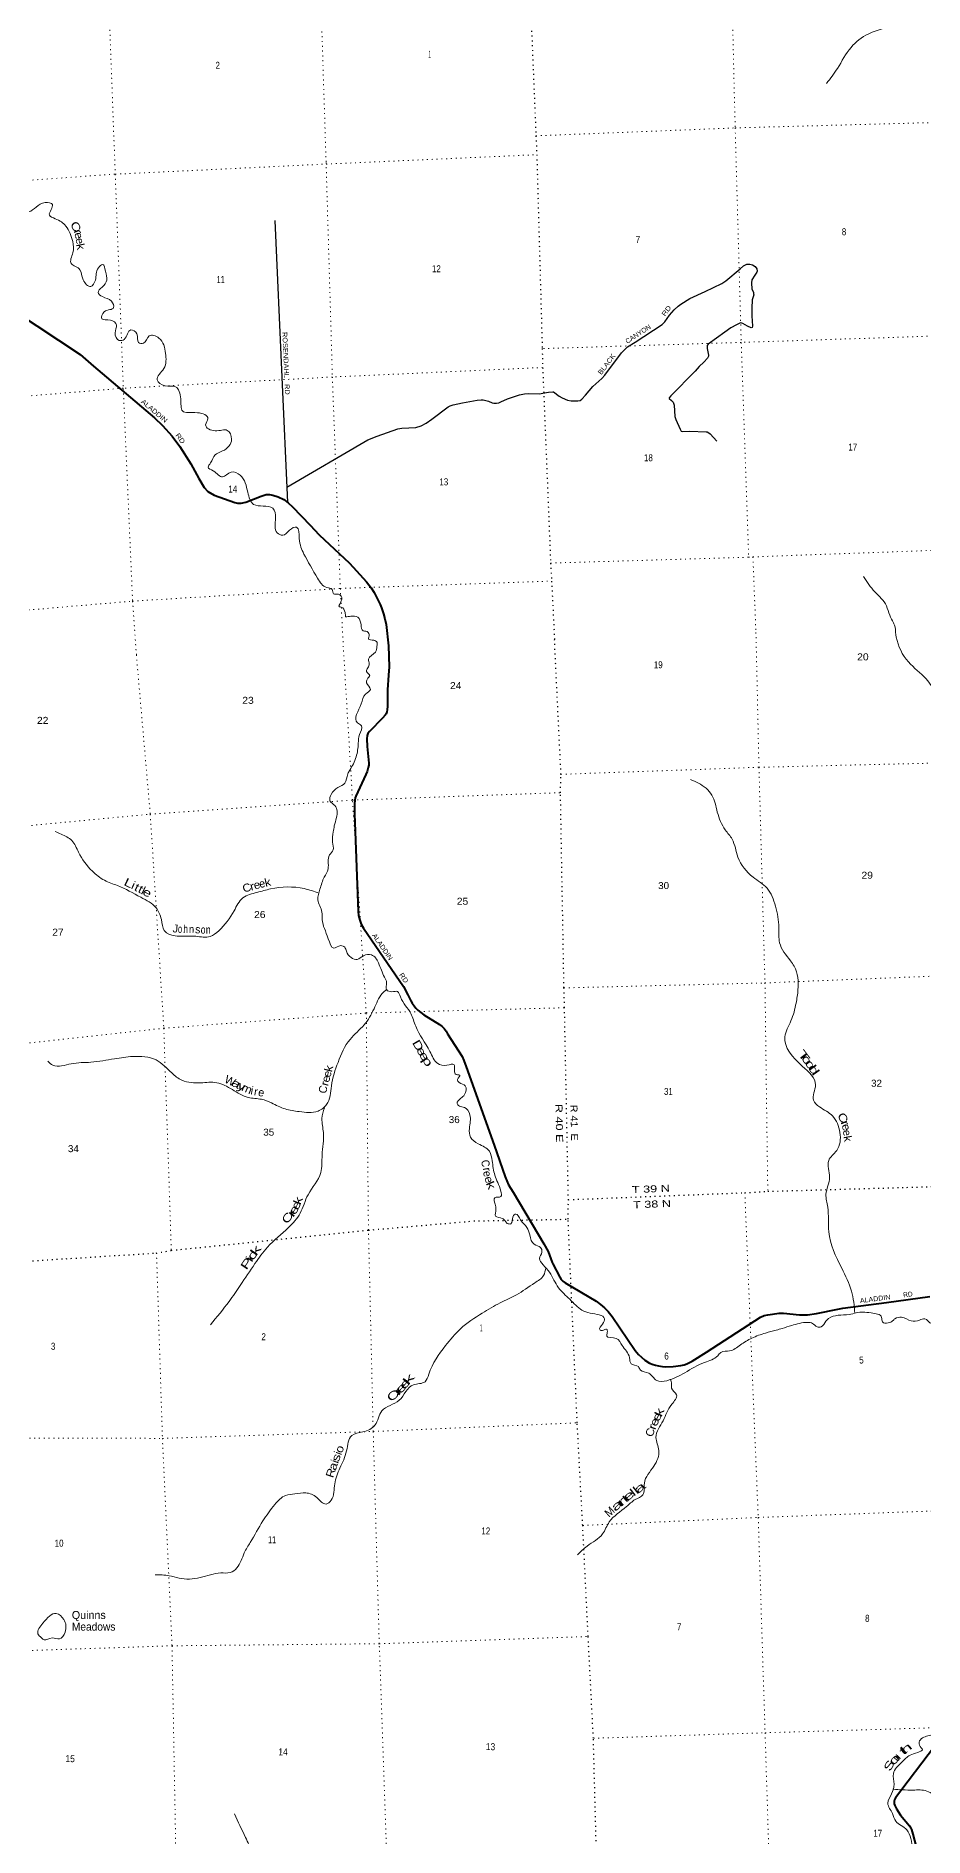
# Model space of a CAD drawing. Header units: feet. Extents: x 727543 to 978287, y 379550 to 572970.
# Drawn here: x 791505 to 813694, y 490263 to 535279 of the extents above; entities that cross this region are included whole.
import ezdxf
from ezdxf.enums import TextEntityAlignment as Align

# ---------------------------------------------------------------- set-up
doc = ezdxf.new("R2010")
doc.units = ezdxf.units.FT
doc.header["$LTSCALE"] = 80
doc.linetypes.add('DOTTED', pattern=[1.5, 0.3, -1.2])
for name, color, linetype, lineweight in [('26', 7, 'Continuous', 40), ('29', 7, 'Continuous', 25), ('39', 7, 'Continuous', 13), ('6', 7, 'DOTTED', 25), ('7', 7, 'DOTTED', 13)]:
    doc.layers.add(name, color=color, linetype=linetype, lineweight=lineweight)
for name, color, linetype in [('27', 7, 'Continuous'), ('30', 7, 'Continuous'), ('41', 7, 'Continuous')]:
    doc.layers.add(name, color=color, linetype=linetype)

msp = doc.modelspace()

# ---------------------------------------------------------------- linework, layer by layer
at = {"layer": '26'}
for points in [[(790437.26, 528751.89), (792608.22, 527315.3), (792940.59, 527028.57), (794465.71, 525732.99), (794668.38, 525544.05), (794908.19, 525278.02), (795097.57, 525021.11), (795377.07, 524587.35), (795574.16, 524218.2), (795702.91, 523996.99), (795799.08, 523891.65), (795954.18, 523803.24), (796471.9, 523616.41), (796543.7, 523598.94), (796628.79, 523598.94), (796746.22, 523631.64), (796746.22, 523631.64), (797130.34, 523779.19), (797256.4, 523817.14), (797336.18, 523817.14), (797426.66, 523803.08), (797559.57, 523758.6), (797693.92, 523696.74), (797804.23, 523609.59), (797914.76, 523508.26), (797916.78, 523508.32), (798354.44, 523050.34), (798580.64, 522809.41), (799337.7, 522098.76), (799516.05, 521913.23), (799765.36, 521636.48), (799879.86, 521487.46), (799953.91, 521366.24), (800102.65, 521072.72), (800140.48, 520987.19), (800187.4, 520834.18), (800225.58, 520710.45), (800254.54, 520572.92), (800313.8, 520034.26)], [(800313.8, 520034.26), (800329.9, 519509.61), (800314.49, 519306.5), (800285.96, 518932.78), (800291.42, 518528.5), (800280.91, 518433.74), (800270.85, 518390.93), (800251.97, 518339.31), (800226.8, 518301.54), (800166.06, 518226.47), (799837.99, 517897.38), (799800.1, 517848.88), (799777.59, 517794.13), (799771.15, 517709.78), (799779.39, 517518.05), (799817.76, 517103.39), (799817.86, 517053.81), (799807.79, 516998.41), (799778.37, 516894.96), (799747.39, 516822.14), (799499.51, 516282), (799484.41, 516236.67), (799474.34, 516181.28), (799466.07, 516081.27), (799462.9, 515838.36), (799554.99, 513399.68), (799563.68, 513296.75), (799596.39, 513175.88), (799631.62, 513080.19), (799688.86, 512975.96), (800688.8, 511518.3), (800798.71, 511315.81), (800873.56, 511160.11), (800907.53, 511105.99), (800955.27, 511034.9), (800999.39, 510978.81), (801044.69, 510933.48), (801197.51, 510815.21), (801588.28, 510570.87), (801654.96, 510519.26), (801705.29, 510468.9), (801751.86, 510404.67), (801788.98, 510341.09), (802157.29, 509768.06), (802199.81, 509669.38), (802257.69, 509516.52), (802956.83, 507559.33), (803225.33, 506762.19), (803313.21, 506566.94), (803426.39, 506378.79), (804193.05, 505086.68), (804302.42, 504894.28), (804403.79, 504624.58), (804419.46, 504585.26), (804597.57, 504252.61), (804630.86, 504199.98), (804648.47, 504179.84), (804668.6, 504157.17), (804724.18, 504115.75), (805499.01, 503653.44), (805613.59, 503571.71), (805707.77, 503492.65), (805799.82, 503397.96), (805905.55, 503272.61), (806478.8, 502421.26), (806558.57, 502323.98), (806631.56, 502253.47), (806722.15, 502180.44), (806839.18, 502108.68), (806924.74, 502070.91), (806983.88, 502057.05), (807064.41, 502036.91), (807156.27, 502020.54), (807241.83, 502015.51), (807424.29, 502024.32), (807620.9, 502047.34), (807698.59, 502067.13), (807766.54, 502092.31), (807898.66, 502159.04), (808257.91, 502384.79), (809610.26, 503258.06), (809701.82, 503301.02), (809791.02, 503318.28), (810072.19, 503353.53), (810122.09, 503356.41), (810187.52, 503353.9), (810585.7, 503316.22), (810690.84, 503311.09), (810781.44, 503316.12), (811010.54, 503349.03), (811540.48, 503458.24), (811668.54, 503478.55), (812760.83, 503624.56), (813842.83, 503769.32)], [(813961.48, 492522.55), (812985.97, 491239.1), (812958.97, 491194.61), (812948.22, 491158.52), (812948.22, 491123.27), (812953.25, 491088.01), (812968.97, 491045.46), (813008.62, 490964.62), (813104.79, 490811.99), (813329.46, 490542.81), (813365.98, 490483.66), (813384.85, 490452.18), (813419.64, 490331.18), (813874.42, 488595.59)]]:
    msp.add_lwpolyline(points, dxfattribs=at)
at = {"layer": '29'}
for points in [[(797475.38, 530672.15), (797644.35, 526752.81), (797789.29, 523623.29)], [(797771.81, 524000.76), (799798.79, 525182.93), (800034.2, 525281.15), (800548.58, 525460.88), (800648.8, 525475.02), (800994.25, 525492.39), (801128.47, 525532.01), (801256.61, 525605.13), (801397.76, 525704.46), (801804.06, 526006.85), (801855.16, 526037.9), (801931.82, 526063.35), (802158.87, 526110.6), (802528.85, 526179.57), (802625.25, 526189.46), (802679.99, 526189.45), (802809.13, 526149.87), (802902.62, 526110.94), (802946.42, 526099.98), (803008.46, 526098.16), (803070.51, 526114.59), (803119.31, 526133.47), (803284.76, 526206.7), (803585.11, 526313.62), (803713.28, 526338.7), (803807.74, 526342.84), (804075.52, 526338.49), (804307.76, 526381.18), (804417.25, 526384.84), (804438.25, 526382.87), (804579.56, 526274.88), (804650.83, 526238.76), (804782.21, 526180.32), (804874.89, 526160.68), (805041.34, 526158.41), (805099.14, 526171.36), (805143.53, 526202.24), (805236.37, 526300.22), (805419.05, 526519.97), (805640.82, 526720.97), (805720.18, 526804.82), (806139.89, 527359.92), (806226.84, 527452.58), (806289.54, 527507.83), (806475.78, 527628.29), (807150.86, 528070.24), (807217.18, 528136.99), (807339.01, 528301.72), (807450.13, 528439.09), (807549.77, 528528.63), (807618.02, 528577.87), (807842.76, 528718.2), (808229.27, 528895.16), (808643.58, 529094.63), (808742.13, 529164.11), (809098.13, 529463.47), (809187.39, 529532.87), (809267.68, 529576.7), (809344.32, 529573.04), (809410.62, 529556.56), (809475.71, 529518.26), (809517.23, 529457.36), (809526.81, 529401.4), (809515.86, 529375.84), (809465.79, 529305.47), (809391.77, 529182.28), (809381.37, 529111.8), (809395.01, 528950.26), (809431.91, 528875.51), (809435.42, 528834.33), (809439.21, 528806.12), (809404.04, 528687.27), (809393.08, 528476.17), (809391.73, 528279.62), (809403.91, 528160.57), (809412.47, 528029.23), (809402.72, 527997.2), (809373.65, 527981.14), (809282.92, 528030.31), (809169.14, 528092.15), (809114.39, 528106.76), (809096.15, 528103.11), (809008.56, 528064.29), (808865.7, 527981.81), (808716.67, 527874.32)], [(808716.67, 527874.32), (808304.87, 527577.31), (808278.62, 527540.7), (808274.27, 527466.74), (808311.46, 527299.67), (808311.47, 527275.92), (808288.46, 527230.28), (808192.9, 527125.3), (808077.07, 527021.58), (807973.78, 526906.18), (807365.82, 526283.11), (807326.07, 526233.28), (807327.7, 526214.79), (807381.77, 526172.31), (807428.26, 526123.72), (807452.56, 526055.52), (807472.05, 525769.47), (807495.38, 525692.54), (807604.9, 525449.63), (807628.99, 525404.27), (807659.39, 525395.01), (807841.14, 525406.07), (808252.64, 525385.49), (808274.98, 525382.36), (808315.13, 525364.1), (808349.57, 525332.5), (808519.73, 525150.68)]]:
    msp.add_lwpolyline(points, dxfattribs=at)
at = {"layer": '39'}
for points in [[(819393.16, 541661.24), (819092.78, 541619.47), (818956.9, 541473.97), (818699.1, 541288.97), (818237.77, 541180.66), (817635.94, 540940.85), (816843.49, 540608), (816338.73, 540220.19), (816006.67, 539867.92), (815661.55, 539387.4), (815391.46, 538903.91), (815166.68, 538602.71), (815080.1, 537936.28), (814928.29, 537532.7), (814640.02, 537299.8), (814532.15, 537011.55), (814429.84, 536535.02), (814325.6, 536307.72), (814232.25, 536161.96), (814069.33, 536134.94), (813795.65, 536093.19), (813505.03, 535868.31), (813087.48, 535628.03), (812698.85, 535474.09), (812301.72, 535329.93), (811871.74, 534995.89), (811532.45, 534471.02), (811260.15, 534092.84)], [(790731.62, 532323.75), (790705.5, 532067.26), (790839.8, 532050.53), (790976.48, 531924.44), (790924.46, 531758.09), (790823.75, 531593.78), (790967.04, 531555.13), (791137.91, 531485.18), (791116.37, 531316.05), (790853.95, 531145.04), (790847.44, 531004.91), (791037.15, 530919.53), (791326.06, 530884.88), (791731.89, 531114.54), (791914.08, 531065.33), (791882.57, 530942.4), (791839.6, 530802.79), (791986.94, 530713.62), (792251.55, 530527.97), (792420.97, 530141.75), (792424.2, 529860.13), (792386.43, 529591), (792492.45, 529522.42), (792603.33, 529433.77), (792684.09, 529187.8), (792875.2, 529017.34), (792988.27, 529176.08), (793064.84, 529487.36), (793170.98, 529566.76), (793240.32, 529403.42), (793271.59, 529179.72), (793155.37, 528998.55), (793055.22, 528870.75), (793162.71, 528765.75), (793390.02, 528651.52), (793445.13, 528489.62), (793210.35, 528386.64), (793146.44, 528213.73), (793362.42, 528180.11), (793515.27, 528054.69), (793480.56, 527860.68), (793585.4, 527670.44), (793707.8, 527697.81), (793874.55, 527931.74), (794026.34, 527832.63), (794069.25, 527621.57), (794187.55, 527600.12), (794336.11, 527782.63), (794577.16, 527729.79), (794740.35, 527347.36), (794698.97, 526966.6), (794532.08, 526686.03), (794728.44, 526536.06), (794994.78, 526508.59), (795122.13, 526211.84), (795162.72, 525907.45), (795539.04, 525864.26), (795800.16, 525714.95), (795743.44, 525564.63), (795982.49, 525410.35), (796285.7, 525422.91), (796391.68, 525204.33), (796168.76, 524907.26), (795978.29, 524810.18), (795866.92, 524608.94), (795806.31, 524505.08), (795935.71, 524409.09), (796164.49, 524258.44), (796378.4, 524376.76), (796610.23, 524301.24), (796797.45, 523875.22), (796943.32, 523571.13), (797183.87, 523530.42), (797420.96, 523475.38), (797489.59, 523228.91), (797534.72, 522861.86), (797668.8, 522800.53), (797839.69, 522931.26), (798017.07, 523001.45), (798083.13, 522718.38), (798199.91, 522332), (798542.25, 521723.9), (798774.21, 521494.33), (798907.8, 521445.13), (798940.57, 521335.01), (799064.53, 521323.93), (799144.45, 521199.54), (799087.25, 521010.68), (799134.07, 521004.51), (799226.52, 520870.51), (799239.17, 520757.52)], [(812179.12, 521768.17), (812467.96, 521382.85), (812755.17, 521038), (812837.46, 520804.25), (812930.34, 520609.45), (812977.1, 520503.96)], [(799239.17, 520757.52), (799367.97, 520777.05), (799543.19, 520749.85), (799627.49, 520566.86), (799678.31, 520410.86), (799745.42, 520403.51), (799831.88, 520317.9), (799812.1, 520205.59), (799944.87, 520176.64), (800025.99, 520123.24), (800024.61, 520026.69)], [(814843.06, 517167.86), (814519.37, 517665.84), (814302.1, 518154.27), (813990.84, 518843.9), (813747.42, 519210.01), (813305.58, 519636.13), (813002.9, 520253.2), (812977.1, 520503.96)], [(800024.61, 520026.69), (799984.38, 519878.96), (799817.5, 519699.87), (799829.57, 519584.92), (799796.52, 519486.64), (799761.11, 519398.41), (799845.54, 519298.07), (799778.2, 519196.6), (799764.82, 519115.19), (799859.71, 518946.4), (799740.29, 518828.99), (799631.18, 518588.47), (799540.42, 518109.76), (799636.02, 518038.14), (799588.82, 517822), (799558.02, 517600.35), (799504.97, 517260.55), (799346.37, 516929.29), (799297.01, 516834.51), (799224.02, 516603.32), (799049.65, 516494.15), (798881.42, 516324.47), (798850.54, 516163.53), (798976.12, 516044.36), (799014.83, 515744.13), (798959.2, 515537.82), (798934.17, 515383.15), (798914.52, 515131.52), (798929.38, 514935.71), (798836.59, 514809.09), (798804.04, 514461.89), (798707.91, 514256.23), (798600.9, 513955.06), (798547.36, 513688.11), (798651.12, 513379.97), (798659.49, 513196.09), (798809.76, 512713.46), (798945.24, 512483.32), (799123.38, 512542.02), (799219.8, 512504.84), (799261.85, 512401.03), (799534.12, 512195.79), (799684.78, 512287.96), (799888.37, 512313.13), (800061.29, 512112.6), (800211.27, 511755.44), (800266.57, 511619.71), (800268.88, 511435.61), (800399.95, 511391.51), (800539.54, 511394.26), (800610.94, 511261.09), (800872.27, 510845), (800992.55, 510527.31), (801346.2, 509899.84), (801542.97, 509594.88), (801771.1, 509554.1), (801952.93, 509564.35), (801963.26, 509441.25), (801982.92, 509340.73), (802038.42, 509316.31), (802099.43, 509308.27), (802034.45, 509196.77), (802079.57, 509121.4), (802232.26, 509037.56), (802213.51, 508818.34), (802119.53, 508726.08), (802028.83, 508597.51), (802083.7, 508532.59), (802210.39, 508498.46), (802346.21, 508316.9), (802335.84, 507972.49), (802363.6, 507754.86), (802555.48, 507591.41), (802835.28, 507402.62), (802904.17, 507166.15), (802971.4, 506802.13), (803122.64, 506408.59), (803121.32, 506270.92), (802968.57, 506239.39), (802978.05, 506081.86), (802998.84, 505948.99), (802990.41, 505782.74), (803156.49, 505721.63), (803225.16, 505667.3), (803282.13, 505600.44), (803369.56, 505589.25), (803427.77, 505779.46), (803492.68, 505834.3), (803613.02, 505690.66), (803769.42, 505499.69), (803844.79, 505309.99)], [(811967.79, 503354.6), (811883.16, 503906.61), (811638.77, 504477.09), (811313.62, 505392.93), (811288.35, 506007.32), (811245.04, 506323.59), (811337.47, 506753.78), (811312.91, 507171.89), (811512.79, 507421.57), (811594.49, 507869.61), (811408.04, 508286.24), (811082.36, 508513.94), (810935.03, 508676.89), (810984.59, 509059.07), (810652.48, 509531.44), (810218.3, 510263.43), (810370.48, 510663.28), (810498.89, 511106.84), (810546.22, 511436.32), (810448.86, 512028.02), (810355.08, 512164.46), (810086.43, 512616.74), (810069.33, 512994.62), (809982.08, 513527.96), (809774.16, 513980.28), (809422.61, 514253.65), (809045.05, 514752.8), (808899.94, 515203.22), (808729.95, 515436.23), (808530.32, 515882.77), (808394.34, 516303.14), (808055.97, 516605.29), (807862.63, 516693.81)], [(798573.02, 513855.1), (798207.74, 513967.95), (797367.87, 513961.54), (797026.8, 513872.99), (796675.27, 513735.51), (796453.64, 513412.22), (796070.06, 512913.4), (795854.34, 512770.44), (795495.84, 512776.41), (794709.44, 512921.6), (794637.13, 513198.42), (794505.69, 513487.4), (794124.1, 513751.64), (793543.17, 514043.49), (793214.7, 514175.97), (792913.29, 514404.5), (792566.89, 514880.42), (792398.99, 515170.18), (792132.44, 515327.04), (791986.37, 515394.91)], [(791798.02, 509652.82), (791928.89, 509556.1), (792383.19, 509589.82), (792875.77, 509628.9), (793467.98, 509713.88), (793927.51, 509772.07), (794503.41, 509684.46), (794897.14, 509361.94), (795152.47, 509178.39), (795622.33, 509113.47), (796020.99, 509116.96), (796411.58, 508944.1), (796809.07, 508747.19), (797136.55, 508701.7), (797392.78, 508609.25), (797729.89, 508460.87), (798084.43, 508394.05), (798551.63, 508405.95), (798766.64, 508569.12), (798886.12, 509036.67), (799052.04, 509625.21), (799352.02, 510200.11), (799703.89, 510562.25), (799951.18, 510963.32), (800158.58, 511346.85), (800263.27, 511442.74)], [(795865.49, 503068.37), (796331.2, 503650.95), (796608.89, 504051.04), (796976.78, 504593.85), (797288.42, 505007.24), (797818.14, 505494.86), (798105.31, 505854.8), (798303.93, 506316.95), (798618.9, 506868.08), (798654.44, 507304.42), (798685.45, 507872.16), (798651.2, 508219.1), (798712.48, 508485.06)], [(803844.79, 505309.99), (803952.03, 505076.86), (804110.65, 504997.27), (804147.05, 504881.13), (804087.66, 504725.29), (804176.14, 504566.4), (804336.51, 504377.58), (804562.42, 503990.64), (804841.53, 503704.68), (805148.59, 503429.8), (805355.6, 503355.91), (805712.58, 503218.33), (805664.61, 503083.11), (805592.46, 502945.05), (805658.14, 502918.96), (805764.11, 502956.98), (805781.06, 502876.61), (805768.02, 502785.09), (806002.92, 502724.29), (806152.68, 502549.28), (806335.37, 502241.82), (806374.98, 502091.38), (806557.65, 502018.68), (806611.2, 501933.49), (806816.39, 501853.46), (807014.97, 501672.02), (807266.1, 501668.45), (807718.79, 501866.06), (808211.85, 502125.75), (808542.12, 502292.86), (808620.2, 502376.48), (808837.66, 502410.22), (809107.75, 502561.11), (809393.39, 502730.75), (809735.09, 502859.8), (810001.91, 502929.62), (810152.16, 502975.23), (810388.58, 503046.04), (810790.73, 503124.53), (810906.96, 503100.16), (811025.35, 503013.13), (811122.54, 503012.4), (811241.2, 503152.05), (811311.62, 503223.27), (811822.25, 503325.7), (812172.46, 503384.2), (812371.65, 503360.65), (812636.6, 503250.28), (812654.59, 503139.58), (812803.38, 503110.26), (812910.89, 503162.5), (812967.71, 503217.06), (813136.5, 503253.18), (813376.42, 503164.23), (813580.35, 503179.28), (813714.7, 503216.25), (813888.94, 503094.69), (814044.63, 503158.7), (814129.47, 503222.31)], [(804244, 504485.27), (804187.45, 504297.61), (803967.13, 504111.99), (803509.77, 503815.06), (803105.82, 503613.05), (802655.22, 503354.8), (802112.04, 502963.86), (801739.88, 502544.36), (801319.21, 501829.74), (801226.49, 501642.4), (800935.62, 501565.69), (800578.52, 501179.08), (800150.37, 500915.53), (799974.55, 500555.35), (799674.69, 500387.25), (799396.43, 500296.79), (799265.79, 499917.92), (799100.57, 499485.24), (798968.47, 499090.12), (798881.4, 498680.35), (798753.12, 498584.9), (798520.8, 498746.97), (798243.51, 498862.99), (797975.09, 498839.66), (797743.61, 498801.4), (797470.25, 498569.44), (797174.58, 498162.67), (796859.11, 497625.69), (796710.13, 497367.62), (796524.89, 496986.88), (796358.75, 496873.95), (796122.33, 496861.83), (795610.16, 496745.17), (795078.19, 496733.08), (794833.18, 496793.53), (794480.32, 496811.84)], [(814129.47, 503222.31), (814208.4, 503105.6), (814365.63, 503007.75), (814445.6, 503036.79), (814457.32, 502931.95), (814670.81, 502787.45), (814735.73, 502490.13), (814954.66, 502422.72), (815235.65, 502199.57), (815300.7, 502015.59), (815387.93, 501834.4), (815620.11, 501617.67), (815790.81, 501188.37), (815762.37, 501074.06), (815841.72, 500827.83), (815788.88, 500599.35), (815568.01, 500488.6), (815498.85, 500380.99), (815451.1, 500181.03), (815562.8, 500111.98), (815679.44, 500134.18), (815695.13, 500031.49), (815559.68, 499557.33), (815500.15, 499288.15), (815464.05, 498985.36), (815392.74, 498646.96), (815189.65, 498372.88), (814943.55, 498054.82), (814957.85, 497933.88), (814940.56, 497730.9), (814856.35, 497531.71), (814954.45, 497387.32), (815064.91, 497002.51), (814981.74, 496772.99), (814954.7, 496559.56), (814934.83, 496372.69), (814954.44, 495980.73), (814841.29, 495798.76), (814472.9, 495504.87), (814259.76, 495463.19), (814154.91, 495334.13), (814029.48, 495214.49), (814071.53, 495110.68), (814086.45, 494971.54), (814190.55, 494888.07), (814280.5, 494745.42), (814305.88, 494655.21), (814389.13, 494530.55), (814347.87, 494318.66), (814205.03, 493882.7), (814082.67, 493791.49), (813972.51, 493698.68), (814002.5, 493475.06), (814012.07, 493139.42), (813992.49, 492885.77), (813867.55, 492810.67), (813604.43, 492692.4), (813580.73, 492558.01), (813653.52, 492443.11), (813538.48, 492374.42), (813346.54, 492305.13), (813139.83, 492136.16), (812931.16, 491847.72), (812946.51, 491579.07), (812885.94, 491340.21), (812790.85, 491104.22), (812907.01, 490847.1), (812988.39, 490659.64), (813269.3, 490438.51), (813363.85, 490221.13), (813405.21, 489961.46), (813369.03, 489719.39), (813343.81, 489277.32), (813321.23, 489110.59), (813286.87, 488874.65), (813202.16, 488748.3), (813272.03, 488600.92), (813481.43, 488047.46), (813521.46, 487767.51), (813341.52, 487526.59), (813162.9, 487305.97), (813156.78, 486955.63), (813278.67, 486532.75), (813462.82, 486065.45), (813552.63, 485926.85), (813616.15, 485904.73), (813680.16, 485809.77), (813669.01, 485663.67), (813574.6, 485700.92), (813488.64, 485669.65), (813452.59, 485599.61)], [(807362.61, 501705.89), (807386.37, 501585.53), (807385.82, 501484.32), (807511.12, 501314.54), (807391.69, 501079.75), (807173.14, 500667.51), (806997.25, 500250.66), (807069.35, 499921.21), (806943.17, 499530.34), (806706.91, 499103.33), (806670.24, 498816.71), (806478.03, 498696.82), (806261.48, 498519.42), (805829.36, 498136.32), (805663.51, 497839.22), (805277.27, 497534.6), (805035.9, 497313.85)], [(791640.29, 495237.21), (791553.27, 495343.79), (791677.78, 495607.09), (792009.51, 495849.14), (792200.9, 495699.83), (792230.06, 495383.08), (792092.15, 495214.44), (791907.18, 495236.46), (791708.41, 495189.2), (791639.94, 495237.46)], [(812919.58, 491454.89), (813417.07, 491435.25), (813766.1, 491410.73), (814093.24, 491199.27), (814442.62, 490988.58), (814854.96, 490713.24), (815622.11, 490597.76), (816034.65, 490551.12), (816208.41, 490385.02), (816431.25, 490087.03), (816625.15, 489923.64), (816949.84, 489900.32), (817184.82, 489661.43), (817250.51, 489283.18), (817258.05, 489123.55), (817414.02, 488944.71), (818111.74, 488377.55), (818706.62, 488033.56), (819040.81, 487735.32), (819487.12, 487179.82), (819780.52, 486890.31), (820018.9, 486669.75), (820280.72, 486415.58), (820556.47, 486226.65), (820884.59, 486162.97), (821177.41, 486183.09), (821350.39, 486156.61), (821455.96, 486130.15)], [(796465.89, 490840.39), (796739.22, 490252.68), (796929.99, 489886.8), (797176.54, 489547.11), (797391.64, 489297.42), (797453.14, 489157.85), (797635.2, 488868.58), (797721.73, 488648.91), (797931.74, 488488.09), (798389.81, 488353.97), (798743.31, 488024), (798907.66, 487661.26), (799018.18, 487391.81), (799437.49, 487207.79), (799831.28, 487235.4), (799978.53, 487250.54), (800248.36, 487057.37), (800683.63, 486997.34), (800937.98, 487018.17), (801400.44, 487050.15), (801625.49, 487157), (801791.37, 486984.56), (802026.19, 486925.79), (802368.87, 486850.46), (802521.71, 486762.58), (802720.76, 486743.07), (803010.39, 486621.4), (803310.97, 486417.13), (803751.05, 486452.39), (804289.14, 486697.44), (804766.65, 487114.46), (805139, 487703.98), (805228.38, 487929.66), (805524.97, 488075.38), (805905.42, 488430.4), (806290.83, 488583.21), (806571.25, 488610.99), (806796.66, 488590.35), (807025.91, 488517.23), (807311.01, 488233.5), (807640.04, 487850.07), (807850.47, 487677.13), (808086.9, 487454.48), (808461.59, 487390.37), (808786.49, 487302.29), (808980.67, 487130.82), (809166.91, 486896.33), (809353.21, 486894.6), (809632.44, 486839.36), (809842.72, 486787.85), (810105.51, 486564.08), (810342.84, 486608.61), (810563.86, 486597.94), (810947.33, 486513.88), (811568.12, 486650.44), (811914.21, 486828.21), (812215.34, 486842.53), (812594.35, 486711.78), (812932.99, 486695), (813128.41, 486721.91), (813205.75, 486770.12)]]:
    msp.add_spline(points, degree=3, dxfattribs=at)
at = {"layer": '6'}
for points in [[(803284.87, 549163.31), (803300.6, 548193.25), (803479.73, 543337.87), (803486.28, 543023.95), (803780.74, 538019.3), (803796.12, 537687.51), (803997.41, 532784.39), (804018.4, 532312.97), (804154.66, 527465.94), (804165.54, 526994.1), (804364.24, 522105.07), (804388.38, 521656.07), (804461.74, 520187.94)], [(806069.96, 474165.16), (805982.18, 476828.14), (805874.5, 479242.99), (805791.83, 482164.66), (805694.33, 484577.84), (805589.63, 487434), (805507.81, 489920.57), (805433.09, 492729.17), (805302.67, 495274.8), (805166.39, 498048.93), (805029.21, 500614.56), (804800.79, 505704.9), (804808.72, 506178.76), (804711.4, 510990.23), (804698.34, 511485.63), (804610.77, 516366.24), (804623.3, 516824.07), (804461.74, 520187.94)], [(804806.21, 506192.84), (809217.19, 506367.7), (809790.93, 506401.45), (814551.43, 506537.65), (815209.66, 506586.44), (819951.54, 506662.55), (820557.87, 506674.06), (820691.17, 506676.23)], [(790343.25, 504597.27), (794510.1, 504859.78), (794886.38, 504925.24), (799812.25, 505431.39), (802446.03, 505660.94), (804800.79, 505704.9)]]:
    msp.add_lwpolyline(points, dxfattribs=at)
at = {"layer": '7'}
msp.add_line((809419.86, 522259.89), (809495.77, 520371.98), dxfattribs=at)
for points in [[(798081.71, 545892.96), (798272.94, 542763.28), (798584.55, 537432.98), (798753.77, 532119.09), (798910.8, 526756.03), (799109.28, 521469.7), (799184.32, 519996.24)], [(792953.18, 542917.55), (792975.34, 542533.57), (793283.87, 537229.5), (793485.06, 531825.71), (793686.47, 526466.53), (793918.43, 521153.2), (794013.88, 519809.66)], [(808855.43, 537951.93), (808976.36, 532982.65), (809127.24, 527621.37), (809312.89, 522251.4)], [(803997.41, 532784.39), (808976.36, 532982.65), (814313.85, 533126.85), (819614.94, 533320.22), (819701.14, 533323.79)], [(789379.46, 531534.7), (793485.06, 531825.71), (798757.42, 532078.7), (804018.4, 532312.97)], [(819899.34, 527989.52), (819819.34, 527987.51), (814499.89, 527797.43), (809127.24, 527621.37), (804154.66, 527465.94)], [(804165.54, 526994.1), (798910.8, 526756.03), (793684.04, 526476.56), (789572.51, 526138.79)], [(804364.24, 522105.07), (809312.89, 522251.4), (809419.86, 522259.89), (814670.5, 522449.13), (814733.49, 522443.64), (820015.24, 522664.58)], [(789763.5, 520800.94), (793918.43, 521153.2), (799109.28, 521469.7), (804388.38, 521656.07)], [(800732.7, 473971.31), (800607.35, 479006.51), (800447.53, 484396.7), (800269.3, 489733.64), (800082.22, 495092.54), (799931.4, 500398.04), (799812.25, 505431.39), (799758.4, 510859.6), (799414.73, 516180.77), (799184.32, 519996.24)], [(809495.77, 520371.98), (809570.65, 517001.05), (809720.36, 511610.52), (809790.93, 506401.45)], [(794013.88, 519809.66), (794360.16, 515826.07), (794698.67, 510478.41), (794886.38, 504925.24)], [(804623.3, 516824.07), (809570.65, 517001.05), (814867.93, 517127.24), (820174.07, 517348.85), (820292.32, 517353.91)], [(789956.33, 515411.58), (794352, 515827.82), (799414.73, 516180.77), (804610.77, 516366.24)], [(804698.34, 511485.63), (809720.36, 511610.52), (815036.88, 511824.39), (820362.4, 512012.26), (820492.81, 512017.64)], [(790150.66, 509980.02), (794698.67, 510478.41), (799758.4, 510859.6), (804711.4, 510990.23)], [(809217.19, 506367.7), (809552.2, 498249.24), (809723.87, 492867.55), (809889.89, 487590.91), (810060.37, 482302.28), (810293.4, 476961.14), (810410.17, 474323.74)], [(794516.17, 504859.99), (794664.03, 500226.32), (794903.81, 495041.25), (795003.96, 489561.99), (795129.47, 484227.3), (795244.88, 478833.57), (795380.68, 473778.21)], [(790499.31, 500235.35), (794664.03, 500226.32), (799931.4, 500398.04), (805029.21, 500614.56)], [(805166.39, 498048.93), (809552.2, 498249.24), (814893.54, 498447.77), (820254.74, 498641.97), (820987.13, 498671.08)], [(790690.13, 494901.96), (794903.81, 495041.25), (800082.22, 495092.54), (805302.67, 495274.8)], [(805433.09, 492729.17), (809723.87, 492867.55), (815112.32, 493026.45), (820469.23, 493325.44), (821185.92, 493363.45)]]:
    msp.add_lwpolyline(points, dxfattribs=at)

# ---------------------------------------------------------------- texts
at = {"layer": '27'}
for s, rotation, width, p in [('ALADDIN', 319.652, 1.15, (794117.13, 526120.95)), ('RD', 306.396, 1.2, (794980.85, 525297.42)), ('ALADDIN', 304.45, 1.1, (799897.59, 512795.44)), ('RD', 304.45, 1.15, (800571.83, 511812.55)), ('ALADDIN ', 7.614, 1.1, (812102.3, 503605.63)), ('RD', 7.62, 0.9, (813181.61, 503749.49))]:
    msp.add_text(s, height=120, rotation=rotation, dxfattribs=dict(at, width=width)).set_placement(p)
at = {"layer": '30'}
for s, rotation, width, p in [('RD', 53.514, 1.2, (807305.55, 528375.09)), ('CANYON', 33.211, 1.05, (806583.37, 527782.39)), ('ROSENDAHL   RD', 272.469, 1.15, (797695.43, 527095.85)), ('BLACK', 52.907, 1.15, (805812.36, 527042.79))]:
    msp.add_text(s, height=120, rotation=rotation, dxfattribs=dict(at, width=width)).set_placement(p, align=Align.CENTER)
at = {"layer": '41'}
for s, rotation, width, p in [('C', 298.998, 1.3, (792410.45, 530470.07)), ('r', 293.468, 1.45, (792464.75, 530352.98)), ('e', 285.34, 1.1, (792480.09, 530266.28)), ('k', 281.476, 1.15, (792523.31, 529996.26)), ('L', 334.045, 1.45, (793776.75, 514018.97)), ('i', 334.045, 1.15, (793893.95, 513961.72)), ('C', 18.862, 1.1, (796803.42, 513896.14)), ('e', 14.572, 1.05, (797047.6, 513966.67)), ('k', 13.029, 1.15, (797315.63, 514028.78)), ('t', 332.608, 1.3, (793982.82, 513914.94)), ('t', 332.608, 1.3, (794076.05, 513865.64)), ('l', 332.608, 1.15, (794144.23, 513831.48)), ('e', 331.954, 1.4, (794237.88, 513783.12)), ('r', 14.628, 1.2, (796930.3, 513930.06)), ('o', 359.326, 0.7, (795103.77, 512861.03)), ('h', 359.326, 0.8, (795243.14, 512859.38)), ('n', 359.326, 0.85, (795391.53, 512855.38)), ('o', 355.044, 0.8, (795674.77, 512843.41)), ('n', 0.258, 0.8, (795809.66, 512842.78)), ('D', 300.074, 1.45, (800966.55, 509998.02)), ('e', 300.074, 1.5, (801051.12, 509850.67)), ('e', 300.074, 1.5, (801122.26, 509731.34)), ('p', 304.207, 1.7, (801205.7, 509594.08)), ('T', 306.378, 1.9, (810612.9, 509726.13)), ('o', 304.489, 1.6, (810685.26, 509634.25)), ('d', 304.973, 1.85, (810779.5, 509503.29)), ('W', 334.197, 1.05, (796314.09, 509075.37)), ('a', 333.121, 1.5, (796459.7, 509008.8)), ('r', 76.016, 1.15, (798814.45, 509070.09)), ('e', 73.598, 1.1, (798843.92, 509185.24)), ('k', 75.414, 1.2, (798916.7, 509446.2)), ('e', 75.098, 1.05, (798878.04, 509311.19)), ('d', 304.973, 1.85, (810861.86, 509381.37)), ('y', 334.121, 1.45, (796603.03, 508938.62)), ('m', 337.242, 1.15, (796739, 508876.61)), ('C', 298.053, 1.3, (811580.38, 508192.68)), ('r', 293.481, 1.45, (811631.62, 508072.11)), ('e', 287.914, 1.15, (811658.29, 507975.02)), ('k', 280.328, 1.1, (811692.04, 507699.21)), ('C', 280.25, 0.9, (802640.67, 507082.78)), ('r', 280.25, 1.05, (802679.68, 506934.02)), ('e', 286.956, 1.1, (802728.73, 506664.67)), ('k', 292.996, 1.45, (802779.97, 506515.16)), ('e', 57.917, 1.55, (798032.53, 505889.32)), ('k', 68.346, 1.4, (798144.65, 506135.01)), ('e', 63.437, 1.4, (798092.74, 506008.54)), ('C', 55.906, 1.45, (797867.58, 505683.18)), ('r', 51.835, 1.95, (797973.71, 505800.49)), ('P', 55.898, 1.7, (796845.12, 504542.1)), ('i', 55.898, 1.45, (796921.3, 504650.88)), ('c', 54.305, 1.85, (796989.22, 504747.76)), ('k', 54.305, 1.9, (797075.4, 504868.23)), ('r', 44.929, 2.25, (800621.76, 501340.91)), ('e', 48.036, 1.9, (800703.21, 501423.4)), ('e', 50.602, 1.8, (800794.85, 501530.77)), ('k', 49.663, 2.1, (800890.05, 501640.65)), ('C', 38.581, 1.55, (800484.36, 501218.59)), ('e', 65.486, 1.3, (807047.96, 500594.33)), ('k', 66.096, 1.5, (807173, 500839.84)), ('e', 63.474, 1.4, (807110.5, 500721.15)), ('C', 70.192, 1.1, (806943.4, 500343.71)), ('r', 70.192, 1.35, (806997.05, 500481.09)), ('s', 69.211, 1.45, (799096.19, 499710.12)), ('o', 68.99, 1.2, (799180.75, 499924)), ('R', 72.079, 1.2, (798963.26, 499334.01)), ('a', 70.949, 1.25, (799020.41, 499498.21)), ('t', 39.578, 1.75, (806290.93, 498646.73)), ('e', 39.071, 1.8, (806376.13, 498720.73)), ('l', 38.376, 1.55, (806480.04, 498797.88)), ('l', 38.087, 1.55, (806553.53, 498849.24)), ('a', 38.673, 1.9, (806651.36, 498915.24)), ('a', 40.731, 1.95, (806082.74, 498478.26)), ('r', 40.731, 2.05, (806198.02, 498568.82)), ('t', 43.134, 1.95, (813238.2, 492343.67)), ('h', 40.004, 1.9, (813314.48, 492401.76)), ('S', 61.767, 1.5, (812911.4, 492002.78)), ('o', 48.792, 1.85, (813022.11, 492133.46))]:
    msp.add_text(s, height=200, rotation=rotation, dxfattribs=dict(at, width=width)).set_placement(p, align=Align.CENTER)
for s, rotation, p in [('e', 282.129, (792504.88, 530135.61)), ('e', 13.029, (797176.41, 513998.25)), ('J', 355.288, (794980.69, 512871.87)), ('s', 355.044, (795540, 512850.67)), ('i', 349.337, (796885.03, 508821.6)), ('r', 351.604, (796987.42, 508798.1)), ('e', 347.296, (797114.04, 508777.6)), ('C', 76.402, (798772.61, 508924.66)), ('e', 281.657, (811674.04, 507844.15)), ('e', 280.679, (802687.98, 506821.49)), ('i', 69.211, (799063.97, 499614.26)), ('i', 68.99, (799143.64, 499823.52)), ('M', 42.388, (805904.55, 498316.8)), ('u', 46.121, (813077.24, 492187.59))]:
    msp.add_text(s, height=200, rotation=rotation, dxfattribs=at).set_placement(p, align=Align.CENTER)
msp.add_text('Quinns', height=200, dxfattribs=at).set_placement((792824.06, 495711.72), align=Align.CENTER)
at = {"layer": '41', "width": 0.95}
msp.add_text('Meadows', height=200, dxfattribs=at).set_placement((792945.33, 495420.54), align=Align.CENTER)
at = {"layer": '6'}
for s, rotation, width, p in [('R 40 E', 271.159, 1.35, (804494.74, 508103.02)), ('R 41  E', 271.159, 1.15, (804868.61, 508115.73)), ('T 39 N', 2.27, 1.35, (806872.67, 506374.83)), ('T 38 N', 2.27, 1.35, (806901.33, 505994.48))]:
    msp.add_text(s, height=175, rotation=rotation, dxfattribs=dict(at, width=width)).set_placement(p, align=Align.CENTER)
at = {"layer": '7'}
for s, width, p in [('1', 0.4, (801344.06, 534740.04)), ('2', 0.85, (796045.55, 534459.9)), ('8', 0.85, (811697.29, 530299.51)), ('7', 0.85, (806546.1, 530104.24)), ('12', 0.85, (801508.93, 529374.87)), ('11', 0.65, (796120.35, 529106.58)), ('17', 0.85, (811915.76, 524918.73)), ('18', 0.85, (806808.02, 524650.27)), ('14', 0.85, (796423.03, 523868.67)), ('13', 0.85, (801695.52, 524047.15)), ('19', 0.85, (807054.19, 519475.8)), ('20', 1.1, (812168.28, 519673.99)), ('24', 1.1, (801993.01, 518955.26)), ('23', 1.1, (796802.77, 518587.02)), ('22', 1.1, (791671.83, 518086.15)), ('30', 1.05, (807188.1, 513956.74)), ('29', 1.1, (812276.48, 514214.89)), ('25', 1.1, (802162.89, 513564.83)), ('26', 1.1, (797097.1, 513232.57)), ('27', 1.1, (792053.17, 512791.63)), ('32', 1.05, (812508.62, 509016.03)), ('31', 0.85, (807309.22, 508810.83)), ('36', 1.05, (801955.82, 508106.87)), ('35', 1.05, (797320.5, 507792.45)), ('34', 1.05, (792439.27, 507380.53)), ('2', 0.85, (797192.31, 502679.1)), ('1', 0.4, (802628.4, 502900.56)), ('3', 0.85, (791932.71, 502441.53)), ('6', 0.85, (807260.51, 502196.69)), ('5', 0.85, (812130.98, 502097)), ('12', 0.85, (802744.43, 497823.73)), ('10', 0.85, (792082.43, 497519.19)), ('11', 0.65, (797405.03, 497605.18)), ('8', 0.85, (812278.59, 495641.27)), ('7', 0.85, (807577.15, 495430.17)), ('17', 0.85, (812538.84, 490267.92))]:
    msp.add_text(s, height=175, dxfattribs=dict(at, width=width)).set_placement(p, align=Align.CENTER)
at = {"layer": '7', "width": 0.9}
for s, p in [('13', (802861.36, 492432.47)), ('15', (792356.5, 492132.87)), ('14', (797675.69, 492302.56))]:
    msp.add_text(s, height=175, rotation=359, dxfattribs=at).set_placement(p, align=Align.CENTER)

doc.saveas('drawing.dxf')
